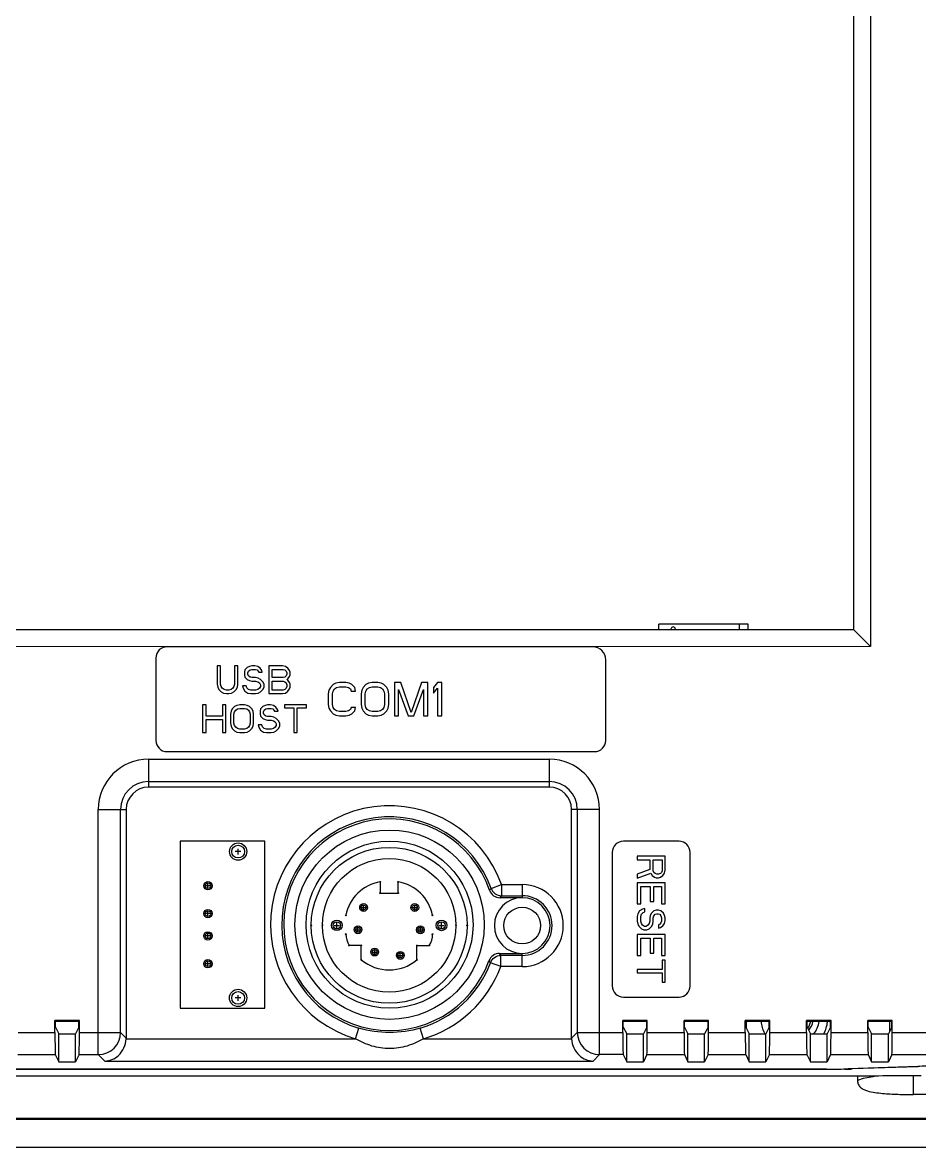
# Model space of a CAD drawing. Header units: millimetres. Extents: x -2 to 1186, y 0 to 841.
# Drawn here: x 829.6 to 910.1, y 322.2 to 423.2 of the extents above; entities that cross this region are included whole.
import ezdxf

# ---------------------------------------------------------------- set-up
doc = ezdxf.new("R2010")
doc.units = ezdxf.units.MM
doc.header["$LTSCALE"] = 65.395
doc.layers.add('11_COMPONENTS', color=7, linetype='CONTINUOUS')

msp = doc.modelspace()

# ---------------------------------------------------------------- linework, layer by layer
at = {"layer": '11_COMPONENTS', "color": 7, "linetype": 'Continuous'}
for p, q in [((904.2202, 368.6321), (904.2207, 491.9305)), ((905.7207, 489.8227), (905.7202, 367.1321)), ((894.7202, 369.1321), (886.7202, 369.1322)), ((886.7202, 368.6322), (886.7202, 369.1322)), ((893.9468, 368.6321), (893.9469, 369.1321)), ((894.7202, 368.6321), (894.7202, 369.1321)), ((904.2202, 368.6321), (807.2202, 368.6325)), ((905.7202, 367.1321), (904.2202, 368.6321)), ((842.5706, 367.1223), (805.7202, 367.1325)), ((880.7837, 367.1048), (842.5337, 367.1048)), ((905.7202, 367.1321), (880.7468, 367.1222)), ((841.5337, 366.1048), (841.5337, 358.7048)), ((881.9337, 358.7048), (881.9337, 365.9548)), ((847.3462, 365.4048), (847.0337, 365.4048)), ((847.0337, 365.4048), (847.0337, 363.7559)), ((847.3462, 363.7559), (847.3462, 365.4048)), ((848.9087, 365.4048), (848.5962, 365.4048)), ((848.5962, 365.4048), (848.5962, 363.7559)), ((848.9087, 363.7559), (848.9087, 365.4048)), ((849.5337, 365.0325), (849.4816, 364.8197)), ((849.4816, 364.8197), (849.4816, 364.607)), ((849.742, 365.2453), (849.5337, 365.0325)), ((849.9503, 365.3517), (849.742, 365.2453)), ((849.7941, 364.7665), (849.8462, 364.9261)), ((849.7941, 364.6602), (849.7941, 364.7665)), ((849.8462, 364.5006), (849.7941, 364.6602)), ((849.8462, 364.9261), (850.0024, 365.0325)), ((850.1587, 365.4048), (849.9503, 365.3517)), ((850.0024, 365.0325), (850.1587, 365.0857)), ((850.4191, 365.4048), (850.1587, 365.4048)), ((850.1587, 365.0857), (850.4712, 365.0857)), ((850.6795, 365.3517), (850.4191, 365.4048)), ((850.4712, 365.0857), (850.6274, 365.0325)), ((850.6274, 365.0325), (850.7316, 364.9261)), ((850.8878, 365.1921), (850.6795, 365.3517)), ((850.7316, 364.9261), (850.7837, 364.8197)), ((850.7837, 364.8197), (851.0962, 364.8197)), ((851.0441, 364.9793), (850.8878, 365.1921)), ((851.0962, 364.8197), (851.0441, 364.9793)), ((852.9191, 365.4048), (851.6691, 365.4048)), ((851.6691, 365.4048), (851.6691, 362.9048)), ((851.9816, 365.0857), (852.9712, 365.0857)), ((851.9816, 364.341), (851.9816, 365.0857)), ((853.1795, 365.3517), (852.9191, 365.4048)), ((852.9712, 365.0857), (853.1274, 365.0325)), ((853.1274, 365.0325), (853.2316, 364.9261)), ((853.3878, 365.1921), (853.1795, 365.3517)), ((853.2316, 364.9261), (853.2837, 364.7665)), ((853.2837, 364.6602), (853.2316, 364.5006)), ((853.2837, 364.7665), (853.2837, 364.6602)), ((853.5441, 364.9793), (853.3878, 365.1921)), ((853.5962, 364.8197), (853.5441, 364.9793)), ((853.5962, 364.607), (853.5962, 364.8197)), ((847.0337, 363.7559), (847.0858, 363.49)), ((847.3983, 363.5431), (847.3462, 363.7559)), ((848.5962, 363.7559), (848.5441, 363.5431)), ((848.8566, 363.49), (848.9087, 363.7559)), ((849.4816, 364.607), (849.5337, 364.3942)), ((849.5337, 364.3942), (849.742, 364.1814)), ((849.742, 364.1814), (849.9503, 364.0751)), ((850.0024, 364.3942), (849.8462, 364.5006)), ((849.9503, 364.0751), (850.1587, 364.0219)), ((850.1587, 364.341), (850.0024, 364.3942)), ((850.4712, 364.341), (850.1587, 364.341)), ((850.1587, 364.0219), (850.4712, 364.0219)), ((850.7316, 364.2878), (850.4712, 364.341)), ((850.4712, 364.0219), (850.6795, 363.9687)), ((850.6795, 363.9687), (850.8358, 363.8623)), ((850.9399, 364.1814), (850.7316, 364.2878)), ((850.8358, 363.8623), (850.9399, 363.7027)), ((851.1483, 363.9687), (850.9399, 364.1814)), ((850.9399, 363.7027), (850.9399, 363.5431)), ((851.2524, 363.7559), (851.1483, 363.9687)), ((851.2524, 363.49), (851.2524, 363.7559)), ((852.9712, 364.341), (851.9816, 364.341)), ((851.9816, 364.0219), (852.9712, 364.0219)), ((851.9816, 363.224), (851.9816, 364.0219)), ((853.1274, 364.3942), (852.9712, 364.341)), ((852.9712, 364.0219), (853.1274, 363.9687)), ((853.2316, 364.5006), (853.1274, 364.3942)), ((853.1274, 363.9687), (853.2316, 363.8623)), ((853.2316, 363.8623), (853.2837, 363.7027)), ((853.2837, 364.1814), (853.3878, 364.2346)), ((853.3878, 364.1283), (853.2837, 364.1814)), ((853.2837, 363.7027), (853.2837, 363.5431)), ((853.3878, 364.2346), (853.5441, 364.4474)), ((853.5441, 363.9155), (853.3878, 364.1283)), ((853.5441, 364.4474), (853.5962, 364.607)), ((853.5962, 363.7559), (853.5441, 363.9155)), ((853.5962, 363.49), (853.5962, 363.7559)), ((857.4582, 363.7134), (857.2082, 363.458)), ((857.7082, 363.841), (857.4582, 363.7134)), ((858.0207, 363.9048), (857.7082, 363.841)), ((858.5832, 363.9048), (858.0207, 363.9048)), ((858.8957, 363.841), (858.5832, 363.9048)), ((859.1457, 363.7134), (858.8957, 363.841)), ((859.3957, 363.458), (859.1457, 363.7134)), ((860.3957, 363.7134), (860.1457, 363.458)), ((860.6457, 363.841), (860.3957, 363.7134)), ((860.9582, 363.9048), (860.6457, 363.841)), ((861.4582, 363.9048), (860.9582, 363.9048)), ((861.7707, 363.841), (861.4582, 363.9048)), ((862.0207, 363.7134), (861.7707, 363.841)), ((862.2707, 363.458), (862.0207, 363.7134)), ((863.5207, 363.9048), (862.9582, 363.9048)), ((862.9582, 363.9048), (862.9582, 360.9048)), ((864.4582, 361.224), (863.5207, 363.9048)), ((865.3957, 363.9048), (864.4582, 361.224)), ((865.9582, 363.9048), (865.3957, 363.9048)), ((865.9582, 360.9048), (865.9582, 363.9048)), ((866.8332, 363.9048), (866.4582, 363.458)), ((867.2082, 363.9048), (866.8332, 363.9048)), ((867.2082, 360.9048), (867.2082, 363.9048)), ((847.0858, 363.49), (847.1899, 363.2772)), ((847.1899, 363.2772), (847.3983, 363.0644)), ((847.5024, 363.3836), (847.3983, 363.5431)), ((847.3983, 363.0644), (847.6066, 362.958)), ((847.6587, 363.2772), (847.5024, 363.3836)), ((847.6066, 362.958), (847.867, 362.9048)), ((847.867, 363.224), (847.6587, 363.2772)), ((848.0753, 363.224), (847.867, 363.224)), ((847.867, 362.9048), (848.0753, 362.9048)), ((848.2837, 363.2772), (848.0753, 363.224)), ((848.0753, 362.9048), (848.3358, 362.958)), ((848.4399, 363.3836), (848.2837, 363.2772)), ((848.3358, 362.958), (848.5441, 363.0644)), ((848.5441, 363.5431), (848.4399, 363.3836)), ((848.5441, 363.0644), (848.7524, 363.2772)), ((848.7524, 363.2772), (848.8566, 363.49)), ((849.6378, 363.5963), (849.3253, 363.5963)), ((849.3253, 363.5963), (849.3774, 363.3836)), ((849.3774, 363.3836), (849.5337, 363.1176)), ((849.5337, 363.1176), (849.7941, 362.958)), ((849.6899, 363.4368), (849.6378, 363.5963)), ((849.8462, 363.2772), (849.6899, 363.4368)), ((849.7941, 362.958), (850.0545, 362.9048)), ((850.0545, 363.224), (849.8462, 363.2772)), ((850.4712, 363.224), (850.0545, 363.224)), ((850.0545, 362.9048), (850.4712, 362.9048)), ((850.6795, 363.2772), (850.4712, 363.224)), ((850.4712, 362.9048), (850.7316, 362.958)), ((850.8358, 363.3836), (850.6795, 363.2772)), ((850.7316, 362.958), (850.9399, 363.0644)), ((850.9399, 363.5431), (850.8358, 363.3836)), ((850.9399, 363.0644), (851.1483, 363.2772)), ((851.1483, 363.2772), (851.2524, 363.49)), ((851.6691, 362.9048), (852.9191, 362.9048)), ((852.9712, 363.224), (851.9816, 363.224)), ((852.9191, 362.9048), (853.1795, 362.958)), ((853.1274, 363.2772), (852.9712, 363.224)), ((853.2316, 363.3836), (853.1274, 363.2772)), ((853.1795, 362.958), (853.3878, 363.1176)), ((853.2837, 363.5431), (853.2316, 363.3836)), ((853.3878, 363.1176), (853.5441, 363.3304)), ((853.5441, 363.3304), (853.5962, 363.49)), ((857.0832, 363.2027), (857.0207, 362.8836)), ((857.0207, 362.8836), (857.0207, 361.9261)), ((857.2082, 363.458), (857.0832, 363.2027)), ((857.3957, 362.8836), (857.4582, 363.1389)), ((857.3957, 361.9261), (857.3957, 362.8836)), ((857.4582, 363.1389), (857.5832, 363.3304)), ((857.5832, 363.3304), (857.7707, 363.458)), ((857.7707, 363.458), (858.0207, 363.5219)), ((858.0207, 363.5219), (858.5832, 363.5219)), ((858.5832, 363.5219), (858.8332, 363.458)), ((858.8332, 363.458), (859.0207, 363.3304)), ((859.0207, 363.3304), (859.0832, 363.1389)), ((859.0832, 363.1389), (859.4582, 363.1389)), ((859.4582, 363.1389), (859.3957, 363.458)), ((860.0207, 363.2027), (859.9582, 362.8836)), ((859.9582, 362.8836), (859.9582, 361.9261)), ((860.1457, 363.458), (860.0207, 363.2027)), ((860.3332, 362.8836), (860.3957, 363.1389)), ((860.3332, 361.9261), (860.3332, 362.8836)), ((860.3957, 363.1389), (860.5207, 363.3304)), ((860.5207, 363.3304), (860.7082, 363.458)), ((860.7082, 363.458), (860.9582, 363.5219)), ((860.9582, 363.5219), (861.4582, 363.5219)), ((861.4582, 363.5219), (861.7082, 363.458)), ((861.7082, 363.458), (861.8957, 363.3304)), ((861.8957, 363.3304), (862.0207, 363.1389)), ((862.0207, 363.1389), (862.0832, 362.8836)), ((862.0832, 362.8836), (862.0832, 361.9261)), ((862.3957, 363.2027), (862.2707, 363.458)), ((862.4582, 362.8836), (862.3957, 363.2027)), ((862.4582, 361.9261), (862.4582, 362.8836)), ((863.3332, 363.2665), (864.2082, 360.9048)), ((863.3332, 360.9048), (863.3332, 363.2665)), ((864.7082, 360.9048), (865.5832, 363.2665)), ((865.5832, 363.2665), (865.5832, 360.9048)), ((866.4582, 363.458), (866.4582, 362.9474)), ((866.4582, 362.9474), (866.8332, 363.3942)), ((866.8332, 363.3942), (866.8332, 360.9048)), ((846.0462, 361.9048), (845.7337, 361.9048)), ((845.7337, 361.9048), (845.7337, 359.4048)), ((846.0462, 360.8942), (846.0462, 361.9048)), ((847.817, 361.9048), (847.5045, 361.9048)), ((847.5045, 361.9048), (847.5045, 360.8942)), ((847.817, 359.4048), (847.817, 361.9048)), ((848.5983, 361.7453), (848.3899, 361.5325)), ((848.8066, 361.8517), (848.5983, 361.7453)), ((849.067, 361.9048), (848.8066, 361.8517)), ((849.4837, 361.9048), (849.067, 361.9048)), ((849.7441, 361.8517), (849.4837, 361.9048)), ((849.9524, 361.7453), (849.7441, 361.8517)), ((850.1608, 361.5325), (849.9524, 361.7453)), ((851.1503, 361.7453), (850.942, 361.5325)), ((851.3587, 361.8517), (851.1503, 361.7453)), ((851.567, 361.9048), (851.3587, 361.8517)), ((851.8274, 361.9048), (851.567, 361.9048)), ((852.0878, 361.8517), (851.8274, 361.9048)), ((852.2962, 361.6921), (852.0878, 361.8517)), ((852.4524, 361.4793), (852.2962, 361.6921)), ((855.0566, 361.9048), (853.0774, 361.9048)), ((853.0774, 361.9048), (853.0774, 361.6389)), ((853.0774, 361.6389), (853.9108, 361.6389)), ((853.9108, 361.6389), (853.9108, 359.4048)), ((854.2233, 361.6389), (855.0566, 361.6389)), ((854.2233, 359.4048), (854.2233, 361.6389)), ((855.0566, 361.6389), (855.0566, 361.9048)), ((857.0207, 361.9261), (857.0832, 361.607)), ((857.0832, 361.607), (857.2082, 361.3517)), ((857.4582, 361.6708), (857.3957, 361.9261)), ((857.5832, 361.4793), (857.4582, 361.6708)), ((859.0832, 361.6708), (859.0207, 361.4793)), ((859.4582, 361.6708), (859.0832, 361.6708)), ((859.3957, 361.3517), (859.4582, 361.6708)), ((859.9582, 361.9261), (860.0207, 361.607)), ((860.0207, 361.607), (860.1457, 361.3517)), ((860.3957, 361.6708), (860.3332, 361.9261)), ((860.5207, 361.4793), (860.3957, 361.6708)), ((862.0207, 361.6708), (861.8957, 361.4793)), ((862.0832, 361.9261), (862.0207, 361.6708)), ((862.2707, 361.3517), (862.3957, 361.607)), ((862.3957, 361.607), (862.4582, 361.9261)), ((847.5045, 360.8942), (846.0462, 360.8942)), ((848.2858, 361.3197), (848.2337, 361.0538)), ((848.2337, 361.0538), (848.2337, 360.2559)), ((848.3899, 361.5325), (848.2858, 361.3197)), ((848.5462, 361.0538), (848.5983, 361.2665)), ((848.5462, 360.2559), (848.5462, 361.0538)), ((848.5983, 361.2665), (848.7024, 361.4261)), ((848.7024, 361.4261), (848.8587, 361.5325)), ((848.8587, 361.5325), (849.067, 361.5857)), ((849.067, 361.5857), (849.4837, 361.5857)), ((849.4837, 361.5857), (849.692, 361.5325)), ((849.692, 361.5325), (849.8483, 361.4261)), ((849.8483, 361.4261), (849.9524, 361.2665)), ((849.9524, 361.2665), (850.0045, 361.0538)), ((850.0045, 361.0538), (850.0045, 360.2559)), ((850.2649, 361.3197), (850.1608, 361.5325)), ((850.317, 361.0538), (850.2649, 361.3197)), ((850.317, 360.2559), (850.317, 361.0538)), ((850.942, 361.5325), (850.8899, 361.3197)), ((850.8899, 361.3197), (850.8899, 361.107)), ((850.8899, 361.107), (850.942, 360.8942)), ((850.942, 360.8942), (851.1503, 360.6814)), ((851.1503, 360.6814), (851.3587, 360.5751)), ((851.2024, 361.2665), (851.2545, 361.4261)), ((851.2024, 361.1602), (851.2024, 361.2665)), ((851.2545, 361.0006), (851.2024, 361.1602)), ((851.2545, 361.4261), (851.4108, 361.5325)), ((851.4108, 360.8942), (851.2545, 361.0006)), ((851.4108, 361.5325), (851.567, 361.5857)), ((851.567, 360.841), (851.4108, 360.8942)), ((851.567, 361.5857), (851.8795, 361.5857)), ((851.8795, 360.841), (851.567, 360.841)), ((851.8795, 361.5857), (852.0358, 361.5325)), ((852.1399, 360.7878), (851.8795, 360.841)), ((852.0358, 361.5325), (852.1399, 361.4261)), ((852.1399, 361.4261), (852.192, 361.3197)), ((852.3483, 360.6814), (852.1399, 360.7878)), ((852.192, 361.3197), (852.5045, 361.3197)), ((852.5566, 360.4687), (852.3483, 360.6814)), ((852.5045, 361.3197), (852.4524, 361.4793)), ((857.2082, 361.3517), (857.4582, 361.0963)), ((857.4582, 361.0963), (857.7082, 360.9687)), ((857.7707, 361.3517), (857.5832, 361.4793)), ((857.7082, 360.9687), (858.0207, 360.9048)), ((858.0207, 361.2878), (857.7707, 361.3517)), ((858.5832, 361.2878), (858.0207, 361.2878)), ((858.0207, 360.9048), (858.5832, 360.9048)), ((858.8332, 361.3517), (858.5832, 361.2878)), ((858.5832, 360.9048), (858.8957, 360.9687)), ((859.0207, 361.4793), (858.8332, 361.3517)), ((858.8957, 360.9687), (859.1457, 361.0963)), ((859.1457, 361.0963), (859.3957, 361.3517)), ((860.1457, 361.3517), (860.3957, 361.0963)), ((860.3957, 361.0963), (860.6457, 360.9687)), ((860.7082, 361.3517), (860.5207, 361.4793)), ((860.6457, 360.9687), (860.9582, 360.9048)), ((860.9582, 361.2878), (860.7082, 361.3517)), ((861.4582, 361.2878), (860.9582, 361.2878)), ((860.9582, 360.9048), (861.4582, 360.9048)), ((861.7082, 361.3517), (861.4582, 361.2878)), ((861.4582, 360.9048), (861.7707, 360.9687)), ((861.8957, 361.4793), (861.7082, 361.3517)), ((861.7707, 360.9687), (862.0207, 361.0963)), ((862.0207, 361.0963), (862.2707, 361.3517)), ((862.9582, 360.9048), (863.3332, 360.9048)), ((864.2082, 360.9048), (864.7082, 360.9048)), ((865.5832, 360.9048), (865.9582, 360.9048)), ((866.8332, 360.9048), (867.2082, 360.9048)), ((846.0462, 360.5751), (847.5045, 360.5751)), ((846.0462, 359.4048), (846.0462, 360.5751)), ((847.5045, 360.5751), (847.5045, 359.4048)), ((848.2337, 360.2559), (848.2858, 359.99)), ((848.2858, 359.99), (848.3899, 359.7772)), ((848.3899, 359.7772), (848.5983, 359.5644)), ((848.5983, 360.0431), (848.5462, 360.2559)), ((848.7024, 359.8836), (848.5983, 360.0431)), ((848.8587, 359.7772), (848.7024, 359.8836)), ((849.067, 359.724), (848.8587, 359.7772)), ((849.4837, 359.724), (849.067, 359.724)), ((849.692, 359.7772), (849.4837, 359.724)), ((849.8483, 359.8836), (849.692, 359.7772)), ((849.9524, 360.0431), (849.8483, 359.8836)), ((850.0045, 360.2559), (849.9524, 360.0431)), ((849.9524, 359.5644), (850.1608, 359.7772)), ((850.1608, 359.7772), (850.2649, 359.99)), ((850.2649, 359.99), (850.317, 360.2559)), ((851.0462, 360.0963), (850.7337, 360.0963)), ((850.7337, 360.0963), (850.7858, 359.8836)), ((850.7858, 359.8836), (850.942, 359.6176)), ((850.942, 359.6176), (851.2024, 359.458)), ((851.0983, 359.9368), (851.0462, 360.0963)), ((851.2545, 359.7772), (851.0983, 359.9368)), ((851.4628, 359.724), (851.2545, 359.7772)), ((851.3587, 360.5751), (851.567, 360.5219)), ((851.8795, 359.724), (851.4628, 359.724)), ((851.567, 360.5219), (851.8795, 360.5219)), ((851.8795, 360.5219), (852.0878, 360.4687)), ((852.0878, 359.7772), (851.8795, 359.724)), ((852.0878, 360.4687), (852.2441, 360.3623)), ((852.2441, 359.8836), (852.0878, 359.7772)), ((852.2441, 360.3623), (852.3483, 360.2027)), ((852.3483, 360.0431), (852.2441, 359.8836)), ((852.3483, 360.2027), (852.3483, 360.0431)), ((852.3483, 359.5644), (852.5566, 359.7772)), ((852.6608, 360.2559), (852.5566, 360.4687)), ((852.5566, 359.7772), (852.6608, 359.99)), ((852.6608, 359.99), (852.6608, 360.2559)), ((845.7337, 359.4048), (846.0462, 359.4048)), ((847.5045, 359.4048), (847.817, 359.4048)), ((848.5983, 359.5644), (848.8066, 359.458)), ((848.8066, 359.458), (849.067, 359.4048)), ((849.067, 359.4048), (849.4837, 359.4048)), ((849.4837, 359.4048), (849.7441, 359.458)), ((849.7441, 359.458), (849.9524, 359.5644)), ((851.2024, 359.458), (851.4628, 359.4048)), ((851.4628, 359.4048), (851.8795, 359.4048)), ((851.8795, 359.4048), (852.1399, 359.458)), ((852.1399, 359.458), (852.3483, 359.5644)), ((853.9108, 359.4048), (854.2233, 359.4048)), ((842.5337, 357.7048), (880.9337, 357.7048)), ((840.8707, 357.0148), (876.8707, 357.0148)), ((840.8707, 357.0148), (840.8707, 354.5073)), ((876.8707, 357.0148), (876.8707, 354.5073)), ((840.8707, 355.0161), (876.8707, 355.0161)), ((876.8707, 354.5073), (840.8707, 354.5073)), ((836.3631, 352.5073), (838.8707, 352.5073)), ((836.3631, 330.4931), (836.3631, 352.5073)), ((838.3619, 332.4918), (838.3619, 352.5073)), ((838.8707, 352.5073), (838.8707, 331.983)), ((881.3782, 352.5073), (878.8707, 352.5073)), ((878.8707, 331.983), (878.8707, 352.5073)), ((879.3795, 352.5073), (879.3795, 332.4918)), ((881.3782, 330.4931), (881.3782, 352.5073)), ((851.3207, 349.6573), (843.7207, 349.6573)), ((843.7207, 349.6573), (843.7207, 334.6573)), ((851.3207, 334.6573), (851.3207, 349.6573)), ((888.5207, 349.6573), (883.5207, 349.6573)), ((882.5207, 348.6573), (882.5207, 336.6573)), ((889.5207, 336.6573), (889.5207, 348.6573)), ((887.2707, 348.3073), (884.7707, 348.3073)), ((884.7707, 348.3073), (884.7707, 347.9948)), ((884.7707, 347.9948), (885.8877, 347.9948)), ((885.8877, 347.9948), (885.8877, 347.1094)), ((886.2068, 347.9948), (887.0047, 347.9948)), ((886.2068, 347.0052), (886.2068, 347.9948)), ((887.0047, 347.9948), (887.0047, 347.0052)), ((887.2707, 347.0573), (887.2707, 348.3073)), ((885.8877, 347.1094), (884.7707, 346.6927)), ((884.7707, 346.3281), (885.9941, 346.7969)), ((884.7707, 346.6927), (884.7707, 346.3281)), ((885.9941, 346.7969), (886.1005, 346.5885)), ((886.1005, 346.5885), (886.3132, 346.4323)), ((886.26, 346.8489), (886.2068, 347.0052)), ((886.3664, 346.7448), (886.26, 346.8489)), ((886.526, 346.6927), (886.3664, 346.7448)), ((886.6856, 346.6927), (886.526, 346.6927)), ((886.8451, 346.7448), (886.6856, 346.6927)), ((886.9515, 346.8489), (886.8451, 346.7448)), ((886.8451, 346.4323), (887.0579, 346.5885)), ((887.0047, 347.0052), (886.9515, 346.8489)), ((887.0579, 346.5885), (887.2175, 346.7969)), ((887.2175, 346.7969), (887.2707, 347.0573)), ((861.6889, 346.0018), (861.6886, 345.0018)), ((863.2886, 345.0012), (863.2889, 346.0012)), ((871.6371, 345.4254), (872.5779, 345.7627)), ((872.5779, 345.7627), (874.4377, 345.7627)), ((872.5779, 345.7627), (872.5779, 344.7633)), ((874.4377, 345.7627), (874.4377, 344.5788)), ((887.2707, 345.9114), (884.7707, 345.9114)), ((884.7707, 345.9114), (884.7707, 344.0364)), ((885.0898, 345.5989), (885.9409, 345.5989)), ((885.0898, 344.0364), (885.0898, 345.5989)), ((885.9409, 345.5989), (885.9409, 344.2448)), ((886.26, 345.5989), (886.9515, 345.5989)), ((886.26, 344.2448), (886.26, 345.5989)), ((886.3132, 346.4323), (886.4728, 346.3802)), ((886.4728, 346.3802), (886.6856, 346.3802)), ((886.6856, 346.3802), (886.8451, 346.4323)), ((886.9515, 345.5989), (886.9515, 344.0364)), ((887.2707, 344.0364), (887.2707, 345.9114)), ((861.6886, 345.0018), (863.2886, 345.0012)), ((874.3504, 344.5788), (872.4472, 344.5788)), ((872.5779, 344.7633), (874.4377, 344.7633)), ((884.7707, 344.0364), (885.0898, 344.0364)), ((885.2494, 343.5677), (884.9834, 343.4114)), ((885.4622, 343.6198), (885.2494, 343.5677)), ((885.4622, 343.3073), (885.4622, 343.6198)), ((885.9409, 344.2448), (886.26, 344.2448)), ((886.4728, 343.4635), (886.26, 343.4114)), ((886.6856, 343.4635), (886.4728, 343.4635)), ((886.8983, 343.4114), (886.6856, 343.4635)), ((886.9515, 344.0364), (887.2707, 344.0364)), ((884.8239, 343.151), (884.7707, 342.8906)), ((884.7707, 342.8906), (884.7707, 342.4739)), ((884.7707, 342.4739), (884.8239, 342.2135)), ((884.9834, 343.4114), (884.8239, 343.151)), ((885.0898, 342.8906), (885.143, 343.0989)), ((885.0898, 342.4739), (885.0898, 342.8906)), ((885.143, 342.2656), (885.0898, 342.4739)), ((885.143, 343.0989), (885.3026, 343.2552)), ((885.3026, 343.2552), (885.4622, 343.3073)), ((885.8877, 342.4739), (885.8345, 342.2656)), ((885.9409, 342.9948), (885.8877, 342.7864)), ((885.8877, 342.7864), (885.8877, 342.4739)), ((886.0473, 343.2031), (885.9409, 342.9948)), ((886.26, 343.4114), (886.0473, 343.2031)), ((886.1537, 342.2135), (886.2068, 342.4739)), ((886.2068, 342.7864), (886.26, 342.9427)), ((886.2068, 342.4739), (886.2068, 342.7864)), ((886.26, 342.9427), (886.3664, 343.0989)), ((886.3664, 343.0989), (886.526, 343.151)), ((886.526, 343.151), (886.6324, 343.151)), ((886.6324, 343.151), (886.792, 343.0989)), ((886.792, 343.0989), (886.8983, 342.9427)), ((887.1111, 343.2031), (886.8983, 343.4114)), ((886.8983, 342.9427), (886.9515, 342.7864)), ((886.9515, 342.4739), (886.8983, 342.3177)), ((886.9515, 342.7864), (886.9515, 342.4739)), ((887.2175, 342.9948), (887.1111, 343.2031)), ((887.2707, 342.7864), (887.2175, 342.9948)), ((887.2175, 342.2656), (887.2707, 342.526)), ((887.2707, 342.526), (887.2707, 342.7864)), ((884.8239, 342.2135), (884.9303, 342.0052)), ((884.9303, 342.0052), (885.143, 341.7969)), ((885.2494, 342.1094), (885.143, 342.2656)), ((885.143, 341.7969), (885.3558, 341.6927)), ((885.409, 342.0052), (885.2494, 342.1094)), ((885.3558, 341.6927), (885.6217, 341.6927)), ((885.5686, 342.0052), (885.409, 342.0052)), ((885.7281, 342.1094), (885.5686, 342.0052)), ((885.6217, 341.6927), (885.8345, 341.7969)), ((885.8345, 342.2656), (885.7281, 342.1094)), ((885.8345, 341.7969), (886.0473, 342.0052)), ((886.0473, 342.0052), (886.1537, 342.2135)), ((886.792, 342.2135), (886.6856, 342.1614)), ((886.6856, 342.1614), (886.6856, 341.8489)), ((886.6856, 341.8489), (886.8451, 341.901)), ((886.8983, 342.3177), (886.792, 342.2135)), ((886.8451, 341.901), (887.0579, 342.0573)), ((887.0579, 342.0573), (887.2175, 342.2656)), ((887.2707, 341.276), (884.7707, 341.276)), ((884.7707, 341.276), (884.7707, 339.401)), ((885.0898, 340.9635), (885.9409, 340.9635)), ((885.0898, 339.401), (885.0898, 340.9635)), ((885.9409, 340.9635), (885.9409, 339.6094)), ((886.26, 340.9635), (886.9515, 340.9635)), ((886.26, 339.6094), (886.26, 340.9635)), ((886.9515, 340.9635), (886.9515, 339.401)), ((887.2707, 339.401), (887.2707, 341.276)), ((859.9869, 340.3024), (858.8869, 340.3027)), ((859.9865, 339.0024), (859.9869, 340.3024)), ((864.9865, 339.0006), (864.9869, 340.3006)), ((864.9869, 340.3006), (866.0869, 340.3003)), ((872.3927, 339.5818), (874.3504, 339.5818)), ((874.4377, 339.3972), (872.5213, 339.3972)), ((872.5213, 338.3979), (872.5213, 339.3972)), ((874.4377, 338.3979), (874.4377, 339.5818)), ((884.7707, 339.401), (885.0898, 339.401)), ((885.9409, 339.6094), (886.26, 339.6094)), ((886.9515, 339.401), (887.2707, 339.401)), ((872.5213, 338.3979), (871.5859, 338.7495)), ((874.4377, 338.3979), (872.5213, 338.3979)), ((887.2707, 338.9844), (887.0047, 338.9844)), ((887.0047, 338.9844), (887.0047, 338.151)), ((887.2707, 337.0052), (887.2707, 338.9844)), ((887.0047, 338.151), (884.7707, 338.151)), ((884.7707, 338.151), (884.7707, 337.8385)), ((884.7707, 337.8385), (887.0047, 337.8385)), ((887.0047, 337.8385), (887.0047, 337.0052)), ((887.0047, 337.0052), (887.2707, 337.0052)), ((883.5207, 335.6573), (888.5207, 335.6573)), ((843.7207, 334.6573), (851.3207, 334.6573)), ((834.6698, 333.5623), (832.4716, 333.5623)), ((832.4716, 333.5623), (832.5152, 333.475)), ((832.4716, 332.4918), (832.4716, 333.5623)), ((834.6261, 333.475), (832.5152, 333.475)), ((832.5152, 332.9747), (832.5152, 333.475)), ((834.6261, 333.475), (834.6698, 333.5623)), ((834.6261, 332.9747), (834.6261, 333.475)), ((834.6698, 332.4918), (834.6698, 333.5623)), ((885.6698, 333.5623), (883.4716, 333.5623)), ((883.4716, 333.5623), (883.5152, 333.475)), ((883.4716, 332.4918), (883.4716, 333.5623)), ((885.6261, 333.475), (883.5152, 333.475)), ((883.5152, 332.9747), (883.5152, 333.475)), ((885.6261, 333.475), (885.6698, 333.5623)), ((885.6261, 332.9747), (885.6261, 333.475)), ((885.6698, 332.4918), (885.6698, 333.5623)), ((891.1698, 333.5623), (888.9716, 333.5623)), ((888.9716, 333.5623), (889.0152, 333.475)), ((888.9716, 332.4918), (888.9716, 333.5623)), ((891.1261, 333.475), (889.0152, 333.475)), ((889.0152, 332.9747), (889.0152, 333.475)), ((891.1261, 333.475), (891.1698, 333.5623)), ((891.1261, 332.9747), (891.1261, 333.475)), ((891.1698, 332.4918), (891.1698, 333.5623)), ((896.6698, 333.5623), (894.4716, 333.5623)), ((894.4716, 333.5623), (894.5152, 333.475)), ((894.4716, 332.4918), (894.4716, 333.5623)), ((896.6261, 333.475), (894.5152, 333.475)), ((894.5152, 332.9747), (894.5152, 333.475)), ((894.5707, 332.8637), (894.5707, 333.475)), ((896.6261, 333.475), (896.6698, 333.5623)), ((896.6261, 332.9747), (896.6261, 333.475)), ((896.6698, 332.4918), (896.6698, 333.5623)), ((902.1698, 333.5623), (899.9716, 333.5623)), ((899.9716, 333.5623), (900.0152, 333.475)), ((899.9716, 332.4918), (899.9716, 333.5623)), ((902.1261, 333.475), (900.0152, 333.475)), ((900.0152, 332.9747), (900.0152, 333.475)), ((902.1261, 333.475), (902.1698, 333.5623)), ((902.1261, 332.9747), (902.1261, 333.475)), ((902.1698, 332.4918), (902.1698, 333.5623)), ((907.6698, 333.5623), (905.4716, 333.5623)), ((905.4716, 333.5623), (905.5152, 333.475)), ((905.4716, 332.4918), (905.4716, 333.5623)), ((907.6261, 333.475), (905.5152, 333.475)), ((905.5152, 332.9747), (905.5152, 333.475)), ((907.4207, 333.475), (907.4207, 332.5536)), ((907.6261, 333.475), (907.6698, 333.5623)), ((907.6261, 332.9747), (907.6261, 333.475)), ((907.6698, 332.4918), (907.6698, 333.5623)), ((829.1698, 332.4918), (832.4716, 332.4918)), ((832.5152, 332.9747), (832.8207, 332.3636)), ((832.8207, 332.3636), (834.3207, 332.3636)), ((832.8207, 329.862), (832.8207, 332.3636)), ((834.6261, 332.9747), (834.3207, 332.3636)), ((834.3207, 329.862), (834.3207, 332.3636)), ((834.6698, 332.4918), (838.3619, 332.4918)), ((838.3619, 332.4918), (838.8707, 331.983)), ((859.4784, 331.9156), (859.763, 332.8737)), ((865.563, 331.9156), (865.2784, 332.8737)), ((879.3795, 332.4918), (878.8707, 331.983)), ((879.3795, 332.4918), (883.4716, 332.4918)), ((883.5152, 332.9747), (883.8207, 332.3636)), ((883.8207, 332.3636), (885.3207, 332.3636)), ((883.8207, 329.862), (883.8207, 332.3636)), ((885.6261, 332.9747), (885.3207, 332.3636)), ((885.3207, 329.862), (885.3207, 332.3636)), ((885.6698, 332.4918), (888.9716, 332.4918)), ((889.0152, 332.9747), (889.3207, 332.3636)), ((889.3207, 332.3636), (890.8207, 332.3636)), ((889.3207, 329.862), (889.3207, 332.3636)), ((891.1261, 332.9747), (890.8207, 332.3636)), ((890.8207, 329.862), (890.8207, 332.3636)), ((891.1698, 332.4918), (894.4716, 332.4918)), ((894.5152, 332.9747), (894.8207, 332.3636)), ((894.8207, 332.3636), (896.3207, 332.3636)), ((894.8207, 329.862), (894.8207, 332.3636)), ((896.6261, 332.9747), (896.3207, 332.3636)), ((896.3207, 329.862), (896.3207, 332.3636)), ((896.6698, 332.4918), (899.9716, 332.4918)), ((900.0152, 332.9747), (900.3207, 332.3636)), ((900.3207, 332.3636), (901.8207, 332.3636)), ((900.3207, 329.862), (900.3207, 332.3636)), ((902.1261, 332.9747), (901.8207, 332.3636)), ((901.8207, 329.862), (901.8207, 332.3636)), ((902.1698, 332.4918), (905.4716, 332.4918)), ((905.5152, 332.9747), (905.8207, 332.3636)), ((905.8207, 332.3636), (907.3207, 332.3636)), ((905.8207, 329.862), (905.8207, 332.3636)), ((907.6261, 332.9747), (907.3207, 332.3636)), ((907.3207, 329.862), (907.3207, 332.3636)), ((907.6698, 332.4918), (910.9716, 332.4918)), ((838.8695, 331.9156), (859.4784, 331.9156)), ((865.563, 331.9156), (878.8718, 331.9156)), ((829.1361, 330.4931), (832.5053, 330.4931)), ((832.5053, 330.4931), (832.8207, 329.862)), ((834.6361, 330.4931), (834.3207, 329.862)), ((834.6361, 330.4931), (836.3631, 330.4931)), ((836.9393, 329.9169), (836.3631, 330.4931)), ((881.3782, 330.4931), (880.8021, 329.9169)), ((883.5053, 330.4931), (881.3782, 330.4931)), ((883.5053, 330.4931), (883.8207, 329.862)), ((885.6361, 330.4931), (885.3207, 329.862)), ((885.6361, 330.4931), (889.0053, 330.4931)), ((889.0053, 330.4931), (889.3207, 329.862)), ((891.1361, 330.4931), (890.8207, 329.862)), ((891.1361, 330.4931), (894.5053, 330.4931)), ((894.5053, 330.4931), (894.8207, 329.862)), ((896.6361, 330.4931), (896.3207, 329.862)), ((896.6361, 330.4931), (900.0053, 330.4931)), ((900.0053, 330.4931), (900.3207, 329.862)), ((902.1361, 330.4931), (901.8207, 329.862)), ((902.1361, 330.4931), (905.5053, 330.4931)), ((905.5053, 330.4931), (905.8207, 329.862)), ((907.6361, 330.4931), (907.3207, 329.862)), ((907.6361, 330.4931), (911.0053, 330.4931)), ((832.8207, 329.862), (834.3207, 329.862)), ((836.9393, 329.9169), (880.8021, 329.9169)), ((883.8207, 329.862), (885.3207, 329.862)), ((889.3207, 329.862), (890.8207, 329.862)), ((894.8207, 329.862), (896.3207, 329.862)), ((900.3207, 329.862), (901.8207, 329.862)), ((909.9639, 329.4359), (903.7226, 329.2179)), ((909.9647, 329.4112), (904.077, 329.2056)), ((905.8207, 329.862), (907.3207, 329.862)), ((904.5517, 328.5525), (741.9135, 328.5525)), ((901.778, 329.1898), (794.2633, 329.1898)), ((901.778, 329.1724), (794.2633, 329.1724)), ((904.5517, 328.5525), (904.5517, 328.1743)), ((910.2707, 328.5908), (909.5707, 328.5908)), ((909.5707, 326.9127), (909.5707, 328.5908)), ((910.7432, 326.9127), (909.5707, 326.9127)), ((960.5201, 324.6588), (735.5213, 324.6588)), ((960.4153, 324.7636), (735.6261, 324.7636)), ((960.5231, 322.1573), (735.5182, 322.1573))]:
    msp.add_line(p, q, dxfattribs=at)
at = {"layer": '11_COMPONENTS', "color": 23, "linetype": 'Continuous'}
for p, q in [((849.1789, 348.7261), (848.6709, 348.7263)), ((848.9248, 348.4722), (848.925, 348.9802)), ((846.4678, 345.657), (845.9598, 345.6572)), ((846.2137, 345.4031), (846.2139, 345.9111)), ((859.9341, 343.7024), (860.4421, 343.7022)), ((860.188, 343.4483), (860.1882, 343.9563)), ((864.5341, 343.7008), (865.0421, 343.7006)), ((864.788, 343.4467), (864.7882, 343.9547)), ((846.4669, 343.157), (845.9589, 343.1572)), ((846.2128, 342.9031), (846.213, 343.4111)), ((846.2122, 340.9031), (846.2123, 341.4111)), ((857.5336, 342.1032), (858.0416, 342.103)), ((857.7875, 341.8491), (857.7877, 342.3571)), ((859.4334, 341.7026), (859.9414, 341.7024)), ((859.6873, 341.4485), (859.6875, 341.9565)), ((865.0334, 341.7006), (865.5414, 341.7004)), ((865.2873, 341.4465), (865.2875, 341.9545)), ((866.9336, 342.1), (867.4416, 342.0998)), ((867.1875, 341.8459), (867.1877, 342.3539)), ((846.4662, 341.157), (845.9582, 341.1572)), ((860.9327, 339.702), (861.4407, 339.7019)), ((861.1867, 339.448), (861.1868, 339.956)), ((863.2326, 339.4012), (863.7406, 339.4011)), ((863.4865, 339.1472), (863.4867, 339.6552)), ((846.4654, 338.657), (845.9574, 338.6572)), ((846.2113, 338.4031), (846.2115, 338.9111)), ((849.1743, 335.5861), (848.6663, 335.5863)), ((848.9202, 335.3322), (848.9204, 335.8402))]:
    msp.add_line(p, q, dxfattribs=at)
at = {"layer": '11_COMPONENTS', "color": 7, "linetype": 'Continuous'}
for centre, radius in [((862.5207, 342.1573), 8.5), ((848.9249, 348.7262), 0.775), ((862.5207, 342.1573), 7.5), ((848.9249, 348.7262), 0.575), ((862.4876, 342.1015), 7), ((862.4876, 342.1015), 6), ((846.2138, 345.6571), 0.375), ((846.2138, 345.6571), 0.25), ((861.6889, 346.0018), 0.0375), ((863.2889, 346.0012), 0.0375), ((861.6886, 345.0018), 0.0375), ((863.2886, 345.0012), 0.0375), ((846.2129, 343.1571), 0.375), ((860.1881, 343.7023), 0.35), ((860.1881, 343.7023), 0.225), ((864.7881, 343.7007), 0.35), ((864.7881, 343.7007), 0.225), ((874.4376, 342.0799), 1.65), ((846.2129, 343.1571), 0.25), ((857.7876, 342.1031), 0.475), ((857.7876, 342.1031), 0.325), ((858.5879, 343.0028), 0.0375), ((866.3879, 343.0002), 0.0375), ((867.1876, 342.0999), 0.475), ((867.1876, 342.0999), 0.325), ((846.2122, 341.1571), 0.375), ((846.2122, 341.1571), 0.25), ((855.4876, 342.1039), 0.0375), ((856.4876, 342.1036), 0.0375), ((859.6874, 341.7025), 0.35), ((859.6874, 341.7025), 0.225), ((865.2874, 341.7005), 0.35), ((865.2874, 341.7005), 0.225), ((868.4876, 342.0994), 0.0375), ((869.4876, 342.0991), 0.0375), ((858.5873, 341.3028), 0.0375), ((866.3876, 341.3002), 0.0375), ((858.8869, 340.3027), 0.0375), ((859.9869, 340.3024), 0.0375), ((861.1867, 339.702), 0.35), ((861.1867, 339.702), 0.225), ((863.4866, 339.4012), 0.35), ((863.4866, 339.4012), 0.225), ((864.9869, 340.3006), 0.0375), ((866.0869, 340.3003), 0.0375), ((846.2114, 338.6571), 0.375), ((846.2114, 338.6571), 0.25), ((859.9865, 339.0024), 0.0375), ((864.9865, 339.0006), 0.0375), ((848.9203, 335.5862), 0.775), ((848.9203, 335.5862), 0.575)]:
    msp.add_circle(centre, radius, dxfattribs=at)
for centre, radius, start, end in [((887.9968, 368.6927), 0.2, 342.380309, 197.619054), ((842.5337, 366.1048), 1, 87.923061, 180), ((880.7837, 365.9548), 1.15, 0, 90), ((842.5337, 358.7048), 1, 180, 270), ((880.9337, 358.7048), 1, 270, 0), ((840.8707, 352.5073), 4.5076, 90, 180), ((876.8707, 352.5073), 4.5076, 0, 90), ((840.8707, 352.5073), 2.5088, 90, 180), ((876.8707, 352.5073), 2.5088, 0, 90), ((840.8707, 352.5073), 2, 90, 180), ((876.8707, 352.5073), 2, 0, 90), ((862.5207, 342.1573), 10.6839, 19.722291, 253.455822), ((862.5207, 342.1573), 9.6846, 19.722291, 253.455822), ((862.5207, 342.1573), 9.5, 19.015005, 340.09368), ((883.5207, 348.6573), 1, 90, 180), ((888.5207, 348.6573), 1, 0, 90), ((862.312, 342.2547), 3.7985, 99.440987, 168.640987), ((862.6834, 342.2754), 3.7747, 11.069369, 80.769369), ((874.4377, 342.0803), 3.6823, 270, 90), ((847.6285, 364.0077), 30.3597, 321.846857, 322.260672), ((872.4471, 345.578), 0.9993, 199.009332, 270.005672), ((874.4377, 342.0803), 2.5, 90, 270), ((842.6122, 365.8533), 36.6434, 324.508273, 324.861916), ((874.4377, 342.0803), 2.683, 270, 90), ((874.4377, 342.0803), 2.4985, 270, 90), ((861.4352, 341.6112), 2.8645, 186.179422, 207.179422), ((864.6122, 341.2888), 1.7755, 326.166217, 0.366217), ((872.3926, 338.5825), 0.9993, 89.994585, 160.099094), ((842.0614, 318.3072), 37.0486, 34.698201, 35.046082), ((862.4875, 342.0181), 3.9179, 230.330178, 309.630178), ((862.5207, 342.1573), 9.6846, 286.544178, 339.397918), ((862.5207, 342.1573), 10.6839, 286.544178, 339.397918), ((847.2004, 320.1841), 30.6484, 37.283042, 37.691022), ((883.5207, 336.6573), 1, 180, 270), ((888.5207, 336.6573), 1, 270, 0), ((898.8707, 333.7623), 3, 185.495696, 206.399501), ((898.8707, 333.7553), 1.5, 323.533709, 349.123492), ((898.8707, 333.7623), 1.7, 320.476574, 349.984452), ((898.8707, 333.7623), 2.25, 321.458794, 352.393822), ((898.8707, 333.7623), 3, 332.105917, 353.930093), ((836.3602, 332.4948), 2.0017, 270.084186, 359.915814), ((881.3812, 332.4948), 2.0017, 180.084186, 269.915814), ((902.5642, 373.0608), 43.8812, 271.096015, 271.975614), ((909.1582, 39.2223), 289.3669, 90.537651, 90.912141), ((909.5609, -9.365), 337.9558, 89.998335, 90.528617)]:
    msp.add_arc(centre, radius, start, end, dxfattribs=at)
for centre, major_axis, ratio, start_param, end_param in [((832.5065, 332.4918), (0, 2), 0.01745506, -4.71238898, -3.17649924), ((834.6349, 332.4918), (0, 2), 0.01745506, -3.10668607, -1.57079633), ((883.5065, 332.4918), (0, 2), 0.01745506, -4.71238898, -3.17649924), ((885.6349, 332.4918), (0, 2), 0.01745506, -3.10668607, -1.57079633), ((889.0065, 332.4918), (0, 2), 0.01745506, -4.71238898, -3.17649924), ((891.1349, 332.4918), (0, 2), 0.01745506, -3.10668607, -1.57079633), ((894.5065, 332.4918), (0, 2), 0.01745506, -4.71238898, -3.17649924), ((896.6349, 332.4918), (0, 2), 0.01745506, -3.10668607, -1.57079633), ((900.0065, 332.4918), (0, 2), 0.01745506, -4.71238898, -3.17649924), ((902.1349, 332.4918), (0, 2), 0.01745506, -3.10668607, -1.57079633), ((905.5065, 332.4918), (0, 2), 0.01745506, -4.71238898, -3.17649924), ((907.6349, 332.4918), (0, 2), 0.01745506, -3.10668607, -1.57079633), ((836.8695, 331.9855), (-1.4159, 1.4159), 0.99878277, -2.39049209, -2.35680348), ((880.8719, 331.9855), (1.4159, 1.4159), 0.99878277, -3.92638183, -3.89269322), ((911.8306, 329.3707), (2.64, 0), 0.03492077, 1.57079633, 2.35619449), ((901.778, 329.2858), (2.75, 0), 0.03492077, -1.57079633, -0.78539816)]:
    msp.add_ellipse(centre, major_axis=major_axis, ratio=ratio, start_param=start_param, end_param=end_param, dxfattribs=at)
for points, knots in [([(871.6371, 345.4254), (871.7054, 345.2363), (871.9645, 344.8916), (872.3768, 344.7631), (872.5779, 344.7633)], [0, 0, 0, 0, 0.49999302, 1, 1, 1, 1]), ([(871.5859, 338.7495), (871.6562, 338.9353), (871.9157, 339.2723), (872.3227, 339.3974), (872.5213, 339.3972)], [0, 0, 0, 0, 0.49999314, 1, 1, 1, 1]), ([(836.9393, 329.9169), (837.3824, 329.9329), (838.3855, 330.3416), (838.851, 331.3657), (838.8695, 331.9156)], [0, 0, 0, 0, 0.44622279, 1, 1, 1, 1]), ([(862.5207, 331.0381), (861.9881, 331.0381), (860.9175, 331.1991), (859.9363, 331.6437), (859.4784, 331.9156)], [0, 0, 0, 0, 0.49997634, 1, 1, 1, 1]), ([(865.563, 331.9156), (865.105, 331.6437), (864.1238, 331.1991), (863.0532, 331.038), (862.5207, 331.0381)], [0, 0, 0, 0, 0.50002242, 1, 1, 1, 1]), ([(878.8718, 331.9156), (878.8903, 331.3657), (879.3559, 330.3416), (880.3589, 329.9329), (880.8021, 329.9169)], [0, 0, 0, 0, 0.55376295, 1, 1, 1, 1]), ([(906.4427, 328.5764), (906.279, 328.5593), (905.6399, 328.4767), (905.0001, 328.3471), (904.5517, 328.1743)], [0, 0, 0, 0, 0.25518663, 1, 1, 1, 1]), ([(904.5517, 328.1743), (904.5517, 328.0587), (904.5952, 327.8232), (904.8114, 327.5385), (905.1105, 327.355), (905.5459, 327.198), (906.1151, 327.0904), (906.803, 327.0134), (907.494, 326.9647), (908.4164, 326.9235), (909.109, 326.9127), (909.5707, 326.9127)], [0, 0, 0, 0, 0.06257098, 0.12506718, 0.18756263, 0.25007486, 0.37501158, 0.50000395, 0.62500357, 0.75000509, 1, 1, 1, 1])]:
    msp.add_open_spline(points, degree=3, knots=knots, dxfattribs=at)
for points in [[(862.5207, 332.4763), (861.5919, 332.4763), (860.6532, 332.6092), (859.763, 332.8737)], [(865.2784, 332.8737), (864.3881, 332.6092), (863.4494, 332.4762), (862.5207, 332.4763)]]:
    msp.add_open_spline(points, degree=3, dxfattribs=at)

doc.saveas('drawing.dxf')
